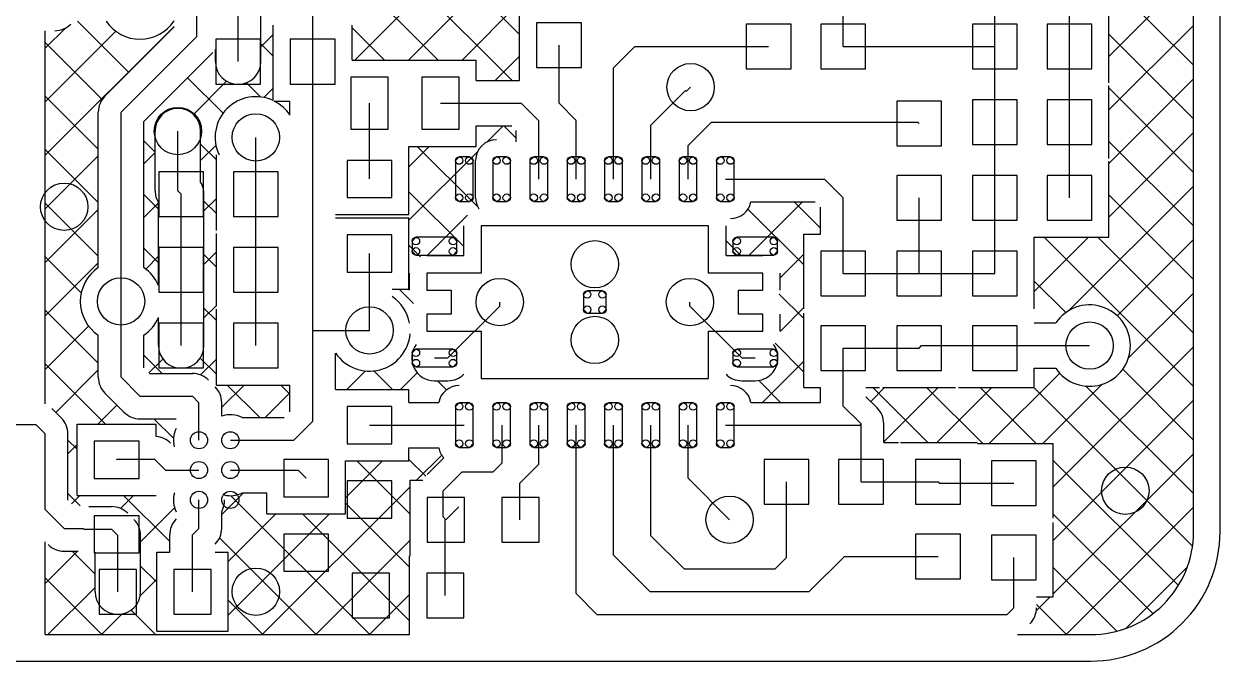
# Model space of a CAD drawing. Extents: x 0 to 2.16, y 0 to 0.69.
# Drawn here: x 1.529 to 2.16, y 0 to 0.337 of the extents above; entities that cross this region are included whole.
import ezdxf

# ---------------------------------------------------------------- set-up
doc = ezdxf.new("R2010")
doc.units = 0
doc.layers.get('0').update_dxf_attribs({"linetype": 'CONTINUOUS'})
doc.layers.add('gtl', color=1, linetype='CONTINUOUS')

# ---------------------------------------------------------------- blocks, each defined once
blk = doc.blocks.new('D22')
blk.add_lwpolyline([(-0.01181, -0.01181), (0.01181, -0.01181), (0.01181, 0.01181), (-0.01181, 0.01181)], close=True)
blk = doc.blocks.new('D23')
blk.add_lwpolyline([(-0.01181, -0.01181), (0.01181, -0.01181), (0.01181, 0.01181), (-0.01181, 0.01181)], close=True)
blk = doc.blocks.new('D24')
blk.add_lwpolyline([(-0.00984, -0.01181), (0.00984, -0.01181), (0.00984, 0.01181), (-0.00984, 0.01181)], close=True)
blk = doc.blocks.new('D25')
blk.add_lwpolyline([(-0.01181, -0.00984), (0.01181, -0.00984), (0.01181, 0.00984), (-0.01181, 0.00984)], close=True)
blk = doc.blocks.new('D26')
blk.add_lwpolyline([(-0.0027, -0.0118), (0.0027, -0.0118), (0.0047, -0.0098), (0.0047, 0.0098), (0.0027, 0.0118), (-0.0027, 0.0118), (-0.0047, 0.0098), (-0.0047, -0.0098)], close=True)
for centre in [(-0.0027, 0.0098), (0.0027, 0.0098), (-0.0027, -0.0098), (0.0027, -0.0098)]:
    blk.add_circle(centre, 0.00198)
blk = doc.blocks.new('D27')
blk.add_lwpolyline([(-0.0118, 0.0027), (-0.0118, -0.0027), (-0.0098, -0.0047), (0.0098, -0.0047), (0.0118, -0.0027), (0.0118, 0.0027), (0.0098, 0.0047), (-0.0098, 0.0047)], close=True)
for centre in [(-0.0098, 0.0027), (0.0098, 0.0027), (-0.0098, -0.0027), (0.0098, -0.0027)]:
    blk.add_circle(centre, 0.00198)
blk = doc.blocks.new('D28')
blk.add_lwpolyline([(-0.00984, -0.01378), (0.00984, -0.01378), (0.00984, 0.01378), (-0.00984, 0.01378)], close=True)
blk = doc.blocks.new('D29')
blk.add_circle((0, 0), 0.00453)
blk = doc.blocks.new('D53')
blk.add_lwpolyline([(-0.004, -0.0059), (0.004, -0.0059), (0.0059, -0.004), (0.0059, 0.004), (0.004, 0.0059), (-0.004, 0.0059), (-0.0059, 0.004), (-0.0059, -0.004)], close=True)
for centre in [(-0.004, 0.004), (0.004, 0.004), (-0.004, -0.004), (0.004, -0.004)]:
    blk.add_circle(centre, 0.00195)
blk = doc.blocks.new('D75')
blk.add_circle((0, 0), 0.0125)

msp = doc.modelspace()

# ---------------------------------------------------------------- linework, layer by layer
at = {"layer": 'gtl', "color": 1}
for points in [[(2.146, 0.06828), (2.146, 0.62172)], [(2.16, 0.06828), (2.16, 0.62174)], [(1.68332, 0.438), (1.79033, 0.33099)], [(1.68822, 0.40481), (1.78635, 0.30669)], [(1.7034, 0.31747), (1.78312, 0.39719)], [(1.73168, 0.31747), (1.79033, 0.37612)], [(1.62, 0.33), (1.62, 0.36)], [(1.70195, 0.3628), (1.74728, 0.31747)], [(2.04114, 0.32469), (2.04114, 0.36469)], [(2.08051, 0.32469), (2.08051, 0.36469)], [(2.10132, 0.31941), (2.146, 0.36409)], [(1.64177, 0.31666), (1.64177, 0.35666)], [(1.65377, 0.31666), (1.65377, 0.35666)], [(1.68114, 0.31666), (1.68114, 0.35666)], [(1.96114, 0.32469), (1.96114, 0.35469)], [(2.10132, 0.35941), (2.146, 0.31473)], [(1.75997, 0.31747), (1.79033, 0.34783)], [(1.79033, 0.30669), (1.79033, 0.34388)], [(2.10132, 0.3055), (2.10132, 0.34388)], [(1.54, 0.26721), (1.608, 0.33521)], [(1.55705, 0.338), (1.58404, 0.31101)], [(1.57151, 0.29849), (1.608, 0.33497)], [(1.66033, 0.2961), (1.66033, 0.33585)], [(1.70195, 0.31747), (1.70195, 0.33585)], [(2.10132, 0.29113), (2.146, 0.33581)], [(1.54, 0.32378), (1.55062, 0.3344)], [(1.54, 0.13591), (1.54, 0.333)], [(1.54, 0.29549), (1.57722, 0.33271)], [(1.58, 0.29), (1.62, 0.33)], [(1.65377, 0.32441), (1.66033, 0.33097)], [(1.70195, 0.33452), (1.719, 0.31747)], [(2.10132, 0.33112), (2.146, 0.28645)], [(1.54, 0.32676), (1.57005, 0.29671)], [(1.62977, 0.31666), (1.62977, 0.32304)], [(1.65377, 0.32613), (1.66033, 0.31957)], [(1.81114, 0.29469), (1.81114, 0.32532)], [(1.83988, 0.31343), (1.85114, 0.32469)], [(1.85114, 0.32469), (1.92177, 0.32469)], [(1.96114, 0.32469), (2.04114, 0.32469)], [(2.04114, 0.28469), (2.04114, 0.32469)], [(2.08051, 0.28469), (2.08051, 0.32469)], [(1.592, 0.28503), (1.62848, 0.32151)], [(1.68114, 0.17469), (1.68114, 0.31666)], [(1.70195, 0.31747), (1.7297, 0.31747)], [(1.72998, 0.31747), (1.76739, 0.31747)], [(1.76739, 0.30669), (1.76739, 0.31747)], [(1.77747, 0.30669), (1.79033, 0.31955)], [(1.83988, 0.25461), (1.83988, 0.31343)], [(1.61515, 0.30818), (1.63387, 0.28946)], [(1.61816, 0.2888), (1.63568, 0.30632)], [(1.64613, 0.30548), (1.65359, 0.29802)], [(1.76739, 0.30669), (1.79033, 0.30669)], [(1.87858, 0.30118), (1.88059, 0.30319)], [(2.10132, 0.26285), (2.146, 0.30752)], [(2.10132, 0.2655), (2.10132, 0.30388)], [(1.54, 0.29848), (1.568, 0.27048)], [(1.65538, 0.29774), (1.66033, 0.30269)], [(1.85957, 0.28311), (1.87763, 0.30118)], [(1.87763, 0.30118), (1.87858, 0.30118)], [(2.10132, 0.30284), (2.146, 0.25816)], [(1.66084, 0.29585), (1.66914, 0.29585)], [(1.66914, 0.28842), (1.66914, 0.29585)], [(1.71114, 0.25469), (1.71114, 0.29469)], [(1.74854, 0.29469), (1.79114, 0.29469)], [(1.79114, 0.29469), (1.80051, 0.28532)], [(1.81114, 0.29469), (1.8202, 0.28563)], [(1.568, 0.20784), (1.568, 0.29)], [(1.58, 0.19), (1.58, 0.29)], [(1.592, 0.20784), (1.592, 0.28503)], [(1.80051, 0.25461), (1.80051, 0.28532)], [(1.8202, 0.25461), (1.8202, 0.28563)], [(1.87925, 0.27239), (1.89155, 0.28469)], [(1.89155, 0.28469), (2.00051, 0.28469)], [(2.00051, 0.28469), (2.00114, 0.28406)], [(2.04114, 0.24469), (2.04114, 0.28469)], [(2.08051, 0.24469), (2.08051, 0.28469)], [(1.598, 0.24843), (1.598, 0.28)], [(1.61, 0.24843), (1.61, 0.28)], [(1.622, 0.25294), (1.622, 0.28)], [(1.76739, 0.28269), (1.78617, 0.28269)], [(1.76739, 0.27191), (1.76739, 0.28269)], [(1.77347, 0.2744), (1.78175, 0.28269)], [(1.78206, 0.28269), (1.78851, 0.27624)], [(1.78851, 0.27424), (1.78851, 0.28035)], [(1.85957, 0.25461), (1.85957, 0.28311)], [(2.10132, 0.23456), (2.146, 0.27924)], [(1.592, 0.27476), (1.598, 0.26876)], [(1.622, 0.27305), (1.63033, 0.26472)], [(1.622, 0.26436), (1.63006, 0.27242)], [(1.65114, 0.24666), (1.65114, 0.27666)], [(1.73195, 0.23585), (1.73195, 0.27191), (1.76739, 0.27191)], [(1.73195, 0.26117), (1.74269, 0.27191)], [(1.73627, 0.27191), (1.76821, 0.23997)], [(1.87925, 0.25461), (1.87925, 0.27239)], [(2.10132, 0.27456), (2.146, 0.22988)], [(1.54, 0.27019), (1.568, 0.24219)], [(1.54, 0.23892), (1.568, 0.26692)], [(1.592, 0.26264), (1.598, 0.26864)], [(1.63033, 0.22747), (1.63033, 0.26747)], [(1.73195, 0.23289), (1.76812, 0.26905)], [(1.7671, 0.24478), (1.7671, 0.26444)], [(2.10132, 0.22388), (2.10132, 0.26388)], [(1.89894, 0.25461), (1.95122, 0.25461), (1.96114, 0.24469)], [(1.592, 0.24648), (1.59977, 0.23871)], [(1.61, 0.24843), (1.61177, 0.24666)], [(1.61177, 0.20666), (1.61177, 0.24666)], [(1.62377, 0.20666), (1.62377, 0.24666)], [(1.65114, 0.20666), (1.65114, 0.24666)], [(1.73195, 0.24795), (1.76082, 0.21908)], [(2.08024, 0.18519), (2.146, 0.25095)], [(2.10132, 0.24627), (2.146, 0.20159)], [(1.54, 0.24191), (1.568, 0.21391)], [(1.592, 0.23436), (1.59977, 0.24213)], [(1.59977, 0.20666), (1.59977, 0.24216)], [(1.62377, 0.23784), (1.63033, 0.2444)], [(1.62377, 0.24299), (1.63033, 0.23643)], [(1.91123, 0.21418), (1.93967, 0.24261)], [(1.91244, 0.24261), (1.94625, 0.24261)], [(1.93528, 0.24261), (1.94914, 0.22875)], [(1.96114, 0.20469), (1.96114, 0.24469)], [(2.00114, 0.20469), (2.00114, 0.24469)], [(2.04114, 0.20469), (2.04114, 0.24469)], [(1.54, 0.21064), (1.568, 0.23864)], [(1.69314, 0.23585), (1.73195, 0.23585)], [(1.69314, 0.23416), (1.73195, 0.23416)], [(1.73195, 0.19648), (1.73195, 0.23416)], [(1.74153, 0.21418), (1.76285, 0.2355)], [(1.74153, 0.21418), (1.76285, 0.2355)], [(1.91086, 0.23875), (1.94033, 0.20927)], [(1.94914, 0.2255), (1.94914, 0.23972)], [(1.91862, 0.18335), (1.90583, 0.18335), (1.90583, 0.19594), (1.91862, 0.19594), (1.91862, 0.205), (1.89008, 0.205), (1.89008, 0.23), (1.77, 0.23), (1.77, 0.205), (1.74146, 0.205), (1.74146, 0.19594), (1.75425, 0.19594), (1.75425, 0.18335), (1.74146, 0.18335), (1.74146, 0.17429), (1.77, 0.17429), (1.77, 0.14929), (1.89008, 0.14929), (1.89008, 0.17429), (1.91862, 0.17429), (1.91862, 0.18335)], [(1.76082, 0.21418), (1.76082, 0.23)], [(1.89926, 0.21418), (1.89926, 0.23)], [(1.63033, 0.18747), (1.63033, 0.22585)], [(1.89926, 0.22207), (1.90715, 0.21418)], [(1.94033, 0.18613), (1.94033, 0.2255), (1.94914, 0.2255)], [(2.06195, 0.19519), (2.09064, 0.22388)], [(2.06195, 0.22388), (2.10132, 0.22388)], [(2.06195, 0.18613), (2.06195, 0.22388)], [(2.06715, 0.22388), (2.146, 0.14503)], [(2.09543, 0.22388), (2.146, 0.17331)], [(2.10576, 0.18243), (2.146, 0.22267)], [(1.592, 0.21819), (1.59977, 0.21042)], [(1.62377, 0.20956), (1.63033, 0.21612)], [(1.62377, 0.21471), (1.63033, 0.20815)], [(1.71114, 0.17469), (1.71114, 0.21532)], [(1.73195, 0.21966), (1.73811, 0.21351)], [(1.9278, 0.20246), (1.94033, 0.21499)], [(1.54, 0.21362), (1.559, 0.19462)], [(1.54, 0.18236), (1.568, 0.21035)], [(1.59303, 0.2071), (1.59977, 0.21384)], [(1.74146, 0.21418), (1.76082, 0.21418)], [(1.89926, 0.21418), (1.91862, 0.21418)], [(1.59977, 0.19845), (1.59977, 0.20666)], [(1.61177, 0.16666), (1.61177, 0.20666)], [(1.62377, 0.16666), (1.62377, 0.20666)], [(1.65114, 0.16666), (1.65114, 0.20666)], [(1.73228, 0.19594), (1.73228, 0.205)], [(1.9278, 0.19594), (1.9278, 0.205)], [(1.96114, 0.20469), (2.00114, 0.20469), (2.04114, 0.20469)], [(1.72314, 0.19648), (1.73195, 0.19648)], [(1.72686, 0.19648), (1.73438, 0.18895)], [(2.06195, 0.20079), (2.07861, 0.18413)], [(1.58, 0.15), (1.58, 0.19)], [(1.7454, 0.16012), (1.75248, 0.16012), (1.77985, 0.18748), (1.77985, 0.18965)], [(1.88024, 0.18748), (1.88024, 0.18965)], [(1.9274, 0.19392), (1.94033, 0.18099)], [(2.11157, 0.15995), (2.146, 0.19439)], [(1.54, 0.18534), (1.568, 0.15734)], [(1.62377, 0.18127), (1.63033, 0.18783)], [(1.62377, 0.18642), (1.63033, 0.17986)], [(1.63033, 0.14585), (1.63033, 0.18585)], [(1.88024, 0.18748), (1.9076, 0.16012)], [(1.92777, 0.17415), (1.94033, 0.18671)], [(1.9278, 0.17429), (1.9278, 0.18335)], [(1.94033, 0.14451), (1.94033, 0.18388)], [(1.54, 0.15407), (1.5629, 0.17697)], [(1.59977, 0.16666), (1.59977, 0.18155)], [(2.06195, 0.17866), (2.0733, 0.17866)], [(1.568, 0.15), (1.568, 0.17216)], [(1.592, 0.15497), (1.592, 0.17216)], [(1.68114, 0.12666), (1.68114, 0.17469), (1.71114, 0.17469)], [(1.92516, 0.16788), (1.94033, 0.15271)], [(1.96114, 0.16532), (2.00114, 0.16532)], [(1.96114, 0.13469), (1.96114, 0.16532)], [(2.00114, 0.16532), (2.00248, 0.16666)], [(2.00248, 0.16666), (2.09114, 0.16666)], [(2.07195, 0.09205), (2.146, 0.1661)], [(1.592, 0.16162), (1.60162, 0.152)], [(1.59473, 0.15224), (1.60208, 0.15958)], [(1.62182, 0.16009), (1.63033, 0.15158)], [(1.62197, 0.15119), (1.63033, 0.15955)], [(1.69314, 0.14353), (1.69314, 0.16269)], [(1.9076, 0.16012), (1.91469, 0.16012)], [(1.9186, 0.13669), (1.94033, 0.15842)], [(1.54, 0.15706), (1.57187, 0.12519)], [(1.54559, 0.13138), (1.568, 0.15379)], [(1.59497, 0.152), (1.61763, 0.152)], [(1.69917, 0.14353), (1.70894, 0.1533)], [(1.71345, 0.15331), (1.72323, 0.14353)], [(1.72745, 0.14353), (1.73626, 0.15234)], [(2.0382, 0.11487), (2.07537, 0.15204)], [(2.06195, 0.15466), (2.0733, 0.15466)], [(2.06195, 0.14451), (2.06195, 0.15466)], [(2.10861, 0.15413), (2.146, 0.11674)], [(1.58, 0.15), (1.59, 0.14), (1.61763, 0.14)], [(1.63033, 0.14585), (1.66914, 0.14585)], [(1.63314, 0.13408), (1.64492, 0.14585)], [(1.63606, 0.14585), (1.65325, 0.12866)], [(1.66434, 0.14585), (1.66914, 0.14105)], [(1.66914, 0.13163), (1.66914, 0.14585)], [(1.7454, 0.14812), (1.75248, 0.14812)], [(1.74693, 0.14812), (1.75177, 0.14327)], [(1.9076, 0.14812), (1.91469, 0.14812)], [(1.9165, 0.14826), (1.92806, 0.13669)], [(2.06648, 0.11487), (2.09785, 0.14623)], [(2.08921, 0.14525), (2.146, 0.08846)], [(1.57151, 0.14152), (1.58151, 0.13151)], [(1.61763, 0.14), (1.62114, 0.13648)], [(1.65601, 0.12866), (1.66914, 0.14179)], [(1.65601, 0.12866), (1.66914, 0.14179)], [(1.69314, 0.14353), (1.73195, 0.14353)], [(1.73195, 0.13669), (1.73195, 0.14353)], [(1.94033, 0.14451), (1.94914, 0.14451)], [(1.94914, 0.13669), (1.94914, 0.14451)], [(1.97314, 0.14451), (1.98033, 0.14451)], [(1.97314, 0.13966), (1.979, 0.1338)], [(1.97564, 0.13716), (1.98299, 0.14451)], [(1.97681, 0.14451), (2.00582, 0.1155)], [(1.98195, 0.14451), (2.02033, 0.14451)], [(1.98251, 0.11575), (2.01127, 0.14451)], [(2.0051, 0.14451), (2.03474, 0.11487)], [(2.01055, 0.1155), (2.03955, 0.14451)], [(2.02195, 0.14451), (2.06195, 0.14451)], [(2.03338, 0.14451), (2.06302, 0.11487)], [(2.06167, 0.14451), (2.14547, 0.0607)], [(1.54349, 0.13349), (1.54849, 0.12848)], [(1.56769, 0.12519), (1.57776, 0.13527)], [(1.62114, 0.11666), (1.62114, 0.13648)], [(1.63314, 0.12941), (1.63314, 0.13648)], [(1.73195, 0.13669), (1.74763, 0.13669)], [(1.91244, 0.13669), (1.94914, 0.13669)], [(1.96114, 0.13469), (1.97051, 0.12532)], [(2.07195, 0.06377), (2.146, 0.13782)], [(1.59, 0.128), (1.60914, 0.128)], [(1.59734, 0.128), (1.60765, 0.11769)], [(1.63768, 0.11666), (1.67114, 0.11666), (1.68114, 0.12666)], [(1.64392, 0.12866), (1.66617, 0.12866)], [(1.52, 0.125), (1.535, 0.125), (1.54, 0.12)], [(1.54, 0.08), (1.54, 0.12)], [(1.552, 0.08497), (1.552, 0.12)], [(1.55687, 0.12519), (1.59849, 0.12519)], [(1.55687, 0.0875), (1.55687, 0.12519)], [(1.59849, 0.11863), (1.59849, 0.12519)], [(1.71114, 0.12469), (1.76114, 0.12469)], [(1.78083, 0.12469), (1.78114, 0.12437)], [(1.78114, 0.10469), (1.78114, 0.12437)], [(1.79051, 0.07469), (1.79051, 0.09406), (1.80051, 0.10406), (1.80051, 0.12469)], [(1.8202, 0.03563), (1.8202, 0.12469)], [(1.83988, 0.05595), (1.83988, 0.12469)], [(1.85957, 0.06626), (1.85957, 0.12469)], [(1.87925, 0.09658), (1.87925, 0.12469)], [(1.89894, 0.12469), (1.96988, 0.12469), (1.97051, 0.12532)], [(1.97051, 0.09469), (1.97051, 0.12532)], [(1.98251, 0.1155), (1.98251, 0.12532)], [(1.552, 0.11677), (1.55687, 0.11191)], [(1.552, 0.1095), (1.55687, 0.11437)], [(1.98251, 0.1155), (1.99033, 0.1155)], [(1.99132, 0.1155), (2.03195, 0.1155)], [(2.03195, 0.11487), (2.07195, 0.11487)], [(2.07195, 0.0755), (2.07195, 0.11487)], [(1.69849, 0.10585), (1.73195, 0.10585), (1.73195, 0.11269)], [(1.73195, 0.11269), (1.74763, 0.11269)], [(1.73599, 0.0955), (1.74926, 0.10877)], [(1.74152, 0.09849), (1.75038, 0.10735)], [(2.07195, 0.03548), (2.146, 0.10953)], [(1.57768, 0.10634), (1.57799, 0.10666), (1.59768, 0.10666)], [(1.59768, 0.10666), (1.60343, 0.10091)], [(1.69849, 0.08629), (1.71805, 0.10585)], [(1.69849, 0.07782), (1.69849, 0.10585)], [(1.70435, 0.10585), (1.73261, 0.07758)], [(1.73195, 0.10652), (1.74079, 0.09769)], [(1.77645, 0.1), (1.78114, 0.10469)], [(2.07195, 0.10594), (2.13799, 0.0399)], [(1.60343, 0.10091), (1.62114, 0.10091)], [(1.63768, 0.10091), (1.67342, 0.10091), (1.67768, 0.09666)], [(1.73261, 0.0955), (1.73933, 0.0955)], [(1.73261, 0.0555), (1.73261, 0.0955)], [(1.75, 0.09), (1.76, 0.1)], [(1.76, 0.1), (1.77645, 0.1)], [(1.87925, 0.09658), (1.90114, 0.07469)], [(1.93114, 0.05469), (1.93114, 0.09469)], [(1.97051, 0.09469), (2.01114, 0.09469)], [(2.01114, 0.09469), (2.01177, 0.09406)], [(1.552, 0.08849), (1.55849, 0.082)], [(1.63314, 0.07751), (1.64455, 0.08891)], [(1.64392, 0.08891), (1.65687, 0.08891)], [(1.65449, 0.014), (1.73261, 0.09213)], [(1.65687, 0.07782), (1.65687, 0.08891)], [(1.75, 0.07615), (1.75, 0.09)], [(2.01177, 0.09406), (2.05114, 0.09406)], [(1.55388, 0.08309), (1.55828, 0.0875)], [(1.55687, 0.0875), (1.59849, 0.0875)], [(1.57973, 0.08066), (1.58657, 0.0875)], [(1.58127, 0.0875), (1.60568, 0.0631)], [(1.62114, 0.07012), (1.62114, 0.08516)], [(1.63795, 0.08739), (1.71134, 0.014)], [(1.69849, 0.08342), (1.7323, 0.04961)], [(1.54, 0.08), (1.55, 0.07)], [(1.563, 0.08162), (1.57503, 0.08162)], [(1.59031, 0.06296), (1.60829, 0.08094)], [(1.59031, 0.06296), (1.60829, 0.08094)], [(1.63314, 0.07012), (1.63314, 0.07892)], [(1.63652, 0.0526), (1.66174, 0.07782)], [(1.63652, 0.02432), (1.69002, 0.07782)], [(1.65687, 0.07782), (1.69849, 0.07782)], [(1.67581, 0.07782), (1.7323, 0.02133)], [(1.75, 0.07615), (1.75146, 0.07469)], [(1.75146, 0.07469), (1.7583, 0.08153)], [(2.07195, 0.07765), (2.12455, 0.02506)], [(2.07875, 0.014), (2.146, 0.08125)], [(1.55, 0.07), (1.56, 0.07), (1.56038, 0.06962)], [(1.56038, 0.06962), (1.57503, 0.06962)], [(1.57503, 0.06962), (1.57768, 0.06697)], [(1.61768, 0.06666), (1.62114, 0.07012)], [(1.75114, 0.03469), (1.75114, 0.07469)], [(2.07195, 0.03388), (2.07195, 0.07325)], [(1.57768, 0.06697), (1.57831, 0.06634)], [(1.57831, 0.03666), (1.57831, 0.06634)], [(1.59031, 0.03666), (1.59031, 0.06634)], [(1.59883, 0.05747), (1.60568, 0.05747), (1.60568, 0.06666)], [(1.61768, 0.03666), (1.61768, 0.06666)], [(1.63201, 0.06504), (1.68306, 0.014)], [(1.68277, 0.014), (1.73261, 0.06384)], [(1.85957, 0.06626), (1.87714, 0.04869)], [(1.54, 0.014), (1.54, 0.06303)], [(1.54, 0.04093), (1.55707, 0.058)], [(1.55, 0.058), (1.55739, 0.058)], [(1.5542, 0.058), (1.56631, 0.0459)], [(1.56631, 0.03666), (1.56631, 0.05762)], [(1.59883, 0.01585), (1.59883, 0.05747)], [(1.62968, 0.05747), (1.63652, 0.05747)], [(1.63652, 0.01585), (1.63652, 0.05747)], [(1.7323, 0.014), (1.7323, 0.0555)], [(1.83988, 0.05595), (1.85914, 0.03669)], [(1.85914, 0.03669), (1.94314, 0.03669), (1.96177, 0.05532)], [(1.87714, 0.04869), (1.92514, 0.04869), (1.93114, 0.05469)], [(1.96177, 0.05532), (2.01114, 0.05532)], [(2.05114, 0.0282), (2.05114, 0.05469)], [(1.59031, 0.05018), (1.59883, 0.04165)], [(2.07195, 0.04937), (2.10553, 0.01579)], [(2.11033, 0.01729), (2.14271, 0.04967)], [(1.54, 0.04392), (1.56992, 0.014)], [(1.54135, 0.014), (1.56631, 0.03896)], [(1.54135, 0.014), (1.56631, 0.03896)], [(1.59011, 0.03447), (1.59883, 0.0432)], [(1.63652, 0.03225), (1.65477, 0.014)], [(1.71106, 0.014), (1.7323, 0.03524)], [(1.8202, 0.03563), (1.83114, 0.02469)], [(2.06303, 0.02656), (2.07034, 0.03388)], [(2.06314, 0.03388), (2.07195, 0.03388)], [(1.5853, 0.02691), (1.5982, 0.014)], [(2.04763, 0.02469), (2.05114, 0.0282)], [(2.06314, 0.0299), (2.07904, 0.014)], [(1.56964, 0.014), (1.5805, 0.02486)], [(1.83114, 0.02469), (2.04763, 0.02469)], [(1.54, 0.014), (1.7323, 0.014)], [(1.59883, 0.01585), (1.63652, 0.01585)], [(2.05308, 0.014), (2.09172, 0.014)], [(0.06449, 0), (2.09172, 0)]]:
    msp.add_lwpolyline(points, dxfattribs=at)
for points in [[(1.545, 0.333), (1.545, 0.333), (1.545, 0.333, 0.199109), (1.55349, 0.33652), (1.55349, 0.33652)], [(1.545, 0.333), (1.545, 0.333), (1.545, 0.333, 0.199109), (1.55349, 0.33652), (1.55349, 0.33652)], [(1.57216, 0.338), (1.57216, 0.338), (1.57216, 0.338, 0.536824), (1.608, 0.33824), (1.608, 0.33824)], [(1.62977, 0.31666), (1.62977, 0.31666), (1.62977, 0.31666, 1), (1.65377, 0.31666), (1.65377, 0.31666)], [(1.57151, 0.29849), (1.57151, 0.29849), (1.57151, 0.29849, 0.199404), (1.568, 0.29), (1.568, 0.29)], [(1.57151, 0.29849), (1.57151, 0.29849), (1.57151, 0.29849, 0.199404), (1.568, 0.29), (1.568, 0.29)], [(1.66033, 0.2961), (1.66033, 0.2961), (1.66033, 0.2961, 0.70414), (1.6317, 0.26747), (1.6317, 0.26747)], [(1.622, 0.28), (1.622, 0.28), (1.622, 0.28, 1), (1.598, 0.28), (1.598, 0.28)], [(1.66914, 0.28842), (1.66914, 0.28842), (1.66914, 0.28842, 0.13167), (1.66084, 0.29585), (1.66084, 0.29585)], [(1.77809, 0.27542), (1.77809, 0.27542), (1.77809, 0.27542, 0.41357), (1.7671, 0.26444), (1.7671, 0.26444)], [(1.62377, 0.24666), (1.62377, 0.24666), (1.62377, 0.24666, 0.137934), (1.622, 0.25294), (1.622, 0.25294)], [(1.62377, 0.24666), (1.62377, 0.24666), (1.62377, 0.24666, 0.137934), (1.622, 0.25294), (1.622, 0.25294)], [(1.598, 0.24843), (1.598, 0.24843), (1.598, 0.24843, 0.138554), (1.59977, 0.24216), (1.59977, 0.24216)], [(1.598, 0.24843), (1.598, 0.24843), (1.598, 0.24843, 0.138554), (1.59977, 0.24216), (1.59977, 0.24216)], [(1.7671, 0.24478), (1.7671, 0.24478), (1.7671, 0.24478, 0.141679), (1.76879, 0.23893), (1.76879, 0.23893)], [(1.90168, 0.2338), (1.90168, 0.2338), (1.90168, 0.2338, 0.357299), (1.91244, 0.24261), (1.91244, 0.24261)], [(1.568, 0.20784), (1.568, 0.20784), (1.568, 0.20784, 0.532532), (1.568, 0.17216), (1.568, 0.17216)], [(1.59977, 0.19845), (1.59977, 0.19845), (1.59977, 0.19845, 0.144665), (1.592, 0.20784), (1.592, 0.20784)], [(1.73228, 0.1786), (1.73228, 0.1786), (1.73228, 0.1786, 0.201502), (1.72314, 0.19253), (1.72314, 0.19253)], [(2.11264, 0.16666), (2.11264, 0.16666), (2.11264, 0.16666, 0.740448), (2.0733, 0.17866), (2.0733, 0.17866)], [(1.592, 0.17216), (1.592, 0.17216), (1.592, 0.17216, 0.144704), (1.59977, 0.18155), (1.59977, 0.18155)], [(1.6933, 0.16269), (1.6933, 0.16269), (1.6933, 0.16269, 0.708192), (1.73257, 0.17288), (1.73257, 0.17288)], [(1.59977, 0.16666), (1.59977, 0.16666), (1.59977, 0.16666, 1), (1.62377, 0.16666), (1.62377, 0.16666)], [(1.73576, 0.16727), (1.73576, 0.16727), (1.73576, 0.16727, 0.617354), (1.7454, 0.14812), (1.7454, 0.14812)], [(1.92669, 0.16012), (1.92669, 0.16012), (1.92669, 0.16012, 0.161815), (1.92432, 0.16727), (1.92432, 0.16727)], [(2.0733, 0.15466), (2.0733, 0.15466), (2.0733, 0.15466, 0.740466), (2.11264, 0.16666), (2.11264, 0.16666)], [(1.91469, 0.14812), (1.91469, 0.14812), (1.91469, 0.14812, 0.414214), (1.92669, 0.16012), (1.92669, 0.16012)], [(1.62611, 0.14849), (1.62611, 0.14849), (1.62611, 0.14849, 0.199188), (1.61763, 0.152), (1.61763, 0.152)], [(1.62611, 0.14849), (1.62611, 0.14849), (1.62611, 0.14849, 0.199188), (1.61763, 0.152), (1.61763, 0.152)], [(1.568, 0.15), (1.568, 0.15), (1.568, 0.15, 0.198802), (1.57151, 0.14152), (1.57151, 0.14152)], [(1.568, 0.15), (1.568, 0.15), (1.568, 0.15, 0.198802), (1.57151, 0.14152), (1.57151, 0.14152)], [(1.7584, 0.1455), (1.7584, 0.1455), (1.7584, 0.1455, 0.356645), (1.74763, 0.13669), (1.74763, 0.13669)], [(1.75248, 0.14812), (1.75248, 0.14812), (1.75248, 0.14812, 0.194325), (1.76082, 0.15149), (1.76082, 0.15149)], [(1.75248, 0.14812), (1.75248, 0.14812), (1.75248, 0.14812, 0.194325), (1.76082, 0.15149), (1.76082, 0.15149)], [(1.89926, 0.1515), (1.89926, 0.1515), (1.89926, 0.1515, 0.194689), (1.9076, 0.14812), (1.9076, 0.14812)], [(1.89926, 0.1515), (1.89926, 0.1515), (1.89926, 0.1515, 0.194689), (1.9076, 0.14812), (1.9076, 0.14812)], [(1.91244, 0.13669), (1.91244, 0.13669), (1.91244, 0.13669, 0.357314), (1.90168, 0.1455), (1.90168, 0.1455)], [(1.63314, 0.13648), (1.63314, 0.13648), (1.63314, 0.13648, 0.198186), (1.62963, 0.14497), (1.62963, 0.14497)], [(1.63314, 0.13648), (1.63314, 0.13648), (1.63314, 0.13648, 0.198186), (1.62963, 0.14497), (1.62963, 0.14497)], [(1.98251, 0.12532), (1.98251, 0.12532), (1.98251, 0.12532, 0.198802), (1.979, 0.1338), (1.979, 0.1338)], [(1.98251, 0.12532), (1.98251, 0.12532), (1.98251, 0.12532, 0.198802), (1.979, 0.1338), (1.979, 0.1338)], [(1.98251, 0.12532), (1.98251, 0.12532), (1.98251, 0.12532, 0.198802), (1.979, 0.1338), (1.979, 0.1338)], [(1.552, 0.12), (1.552, 0.12), (1.552, 0.12, 0.198802), (1.54849, 0.12848), (1.54849, 0.12848)], [(1.552, 0.12), (1.552, 0.12), (1.552, 0.12, 0.198802), (1.54849, 0.12848), (1.54849, 0.12848)], [(1.58151, 0.13151), (1.58151, 0.13151), (1.58151, 0.13151, 0.199404), (1.59, 0.128), (1.59, 0.128)], [(1.58151, 0.13151), (1.58151, 0.13151), (1.58151, 0.13151, 0.199404), (1.59, 0.128), (1.59, 0.128)], [(1.64392, 0.12866), (1.64392, 0.12866), (1.64392, 0.12866, 0.207529), (1.63314, 0.12941), (1.63314, 0.12941)], [(1.60914, 0.12291), (1.60914, 0.12291), (1.60914, 0.12291, 0.185534), (1.60805, 0.11326), (1.60805, 0.11326)], [(1.60616, 0.11515), (1.60616, 0.11515), (1.60616, 0.11515, 0.182005), (1.59849, 0.11863), (1.59849, 0.11863)], [(1.60616, 0.11515), (1.60616, 0.11515), (1.60616, 0.11515, 0.182005), (1.59849, 0.11863), (1.59849, 0.11863)], [(1.74763, 0.11269), (1.74763, 0.11269), (1.74763, 0.11269, 0.139186), (1.75038, 0.10735), (1.75038, 0.10735)], [(1.60814, 0.08891), (1.60814, 0.08891), (1.60814, 0.08891, 0.192872), (1.60914, 0.07892), (1.60914, 0.07892)], [(1.63441, 0.08778), (1.63441, 0.08778), (1.63441, 0.08778, 0.182737), (1.64392, 0.08891), (1.64392, 0.08891)], [(1.63314, 0.07892), (1.63314, 0.07892), (1.63314, 0.07892, 0.119748), (1.63467, 0.08516), (1.63467, 0.08516)], [(1.58352, 0.07811), (1.58352, 0.07811), (1.58352, 0.07811, 0.199404), (1.57503, 0.08162), (1.57503, 0.08162)], [(1.58352, 0.07811), (1.58352, 0.07811), (1.58352, 0.07811, 0.199404), (1.57503, 0.08162), (1.57503, 0.08162)], [(1.59031, 0.06634), (1.59031, 0.06634), (1.59031, 0.06634, 0.199109), (1.58679, 0.07483), (1.58679, 0.07483)], [(1.59031, 0.06634), (1.59031, 0.06634), (1.59031, 0.06634, 0.199109), (1.58679, 0.07483), (1.58679, 0.07483)], [(1.60914, 0.07509), (1.60914, 0.07509), (1.60914, 0.07509, 0.197681), (1.60568, 0.06666), (1.60568, 0.06666)], [(1.60914, 0.07509), (1.60914, 0.07509), (1.60914, 0.07509, 0.197681), (1.60568, 0.06666), (1.60568, 0.06666)], [(1.62968, 0.06169), (1.62968, 0.06169), (1.62968, 0.06169, 0.197681), (1.63314, 0.07012), (1.63314, 0.07012)], [(1.62968, 0.06169), (1.62968, 0.06169), (1.62968, 0.06169, 0.197681), (1.63314, 0.07012), (1.63314, 0.07012)], [(2.09172, 0), (2.09172, 0), (2.09172, 0, 0.414214), (2.16, 0.06828), (2.16, 0.06828)], [(2.09172, 0.014), (2.09172, 0.014), (2.09172, 0.014, 0.414214), (2.146, 0.06828), (2.146, 0.06828)], [(1.54151, 0.06151), (1.54151, 0.06151), (1.54151, 0.06151, 0.199404), (1.55, 0.058), (1.55, 0.058)], [(1.54151, 0.06151), (1.54151, 0.06151), (1.54151, 0.06151, 0.199404), (1.55, 0.058), (1.55, 0.058)], [(1.56631, 0.03666), (1.56631, 0.03666), (1.56631, 0.03666, 1), (1.59031, 0.03666), (1.59031, 0.03666)], [(2.05963, 0.01972), (2.05963, 0.01972), (2.05963, 0.01972, 0.199188), (2.06314, 0.0282), (2.06314, 0.0282)], [(2.05963, 0.01972), (2.05963, 0.01972), (2.05963, 0.01972, 0.199188), (2.06314, 0.0282), (2.06314, 0.0282)]]:
    msp.add_lwpolyline(points, format="xyb", dxfattribs=at)

# ---------------------------------------------------------------- block references
at = {"layer": 'gtl'}
for name, p in [('D22', (1.81114, 0.32532)), ('D23', (1.92177, 0.32469)), ('D23', (1.96114, 0.32469)), ('D23', (2.04114, 0.32469)), ('D23', (2.08051, 0.32469)), ('D23', (1.64177, 0.31666)), ('D23', (1.68114, 0.31666)), ('D75', (1.88059, 0.30319)), ('D28', (1.71114, 0.29469)), ('D28', (1.74854, 0.29469)), ('D75', (1.61, 0.28)), ('D22', (2.00114, 0.28406)), ('D23', (2.04114, 0.28469)), ('D23', (2.08051, 0.28469)), ('D75', (1.65114, 0.27666)), ('D26', (1.76114, 0.25461)), ('D26', (1.78083, 0.25461)), ('D26', (1.80051, 0.25461)), ('D26', (1.8202, 0.25461)), ('D26', (1.83988, 0.25461)), ('D26', (1.85957, 0.25461)), ('D26', (1.87925, 0.25461)), ('D26', (1.89894, 0.25461)), ('D25', (1.71114, 0.25469)), ('D23', (1.61177, 0.24666)), ('D23', (1.65114, 0.24666)), ('D22', (2.00114, 0.24469)), ('D23', (2.04114, 0.24469)), ('D23', (2.08051, 0.24469)), ('D75', (1.55, 0.24)), ('D25', (1.71114, 0.21532)), ('D27', (1.7454, 0.21917)), ('D75', (1.83004, 0.20965)), ('D27', (1.91469, 0.21917)), ('D23', (1.61177, 0.20666)), ('D23', (1.65114, 0.20666)), ('D22', (1.96114, 0.20469)), ('D22', (2.00114, 0.20469)), ('D22', (2.04114, 0.20469)), ('D75', (1.58, 0.19)), ('D75', (1.77985, 0.18965)), ('D75', (1.88024, 0.18965)), ('D53', (1.83004, 0.18965)), ('D75', (1.71114, 0.17469)), ('D23', (1.61177, 0.16666)), ('D23', (1.65114, 0.16666)), ('D75', (1.83004, 0.16965)), ('D22', (1.96114, 0.16532)), ('D22', (2.00114, 0.16532)), ('D22', (2.04114, 0.16532)), ('D75', (2.09114, 0.16666)), ('D27', (1.7454, 0.16012)), ('D27', (1.91469, 0.16012)), ('D25', (1.71114, 0.12469)), ('D26', (1.76114, 0.12469)), ('D26', (1.78083, 0.12469)), ('D26', (1.80051, 0.12469)), ('D26', (1.8202, 0.12469)), ('D26', (1.83988, 0.12469)), ('D26', (1.85957, 0.12469)), ('D26', (1.87925, 0.12469)), ('D26', (1.89894, 0.12469)), ('D29', (1.62114, 0.11666)), ('D29', (1.63768, 0.11666)), ('D25', (1.57768, 0.10634)), ('D29', (1.62114, 0.10091)), ('D29', (1.63768, 0.10091)), ('D25', (1.67768, 0.09666)), ('D23', (1.93114, 0.09469)), ('D23', (1.97051, 0.09469)), ('D22', (2.01114, 0.09469)), ('D22', (2.05114, 0.09406)), ('D75', (2.11, 0.09)), ('D25', (1.71114, 0.08532)), ('D29', (1.62114, 0.08516)), ('D29', (1.63768, 0.08516)), ('D24', (1.75146, 0.07469)), ('D24', (1.79083, 0.07469)), ('D75', (1.90114, 0.07469)), ('D25', (1.57768, 0.06697)), ('D25', (1.67768, 0.05729)), ('D22', (2.01114, 0.05532)), ('D22', (2.05114, 0.05469)), ('D24', (1.57831, 0.03666)), ('D24', (1.61768, 0.03666)), ('D75', (1.65114, 0.03666)), ('D24', (1.71177, 0.03469)), ('D24', (1.75114, 0.03469))]:
    msp.add_blockref(name, p, dxfattribs=at)

doc.saveas('drawing.dxf')
